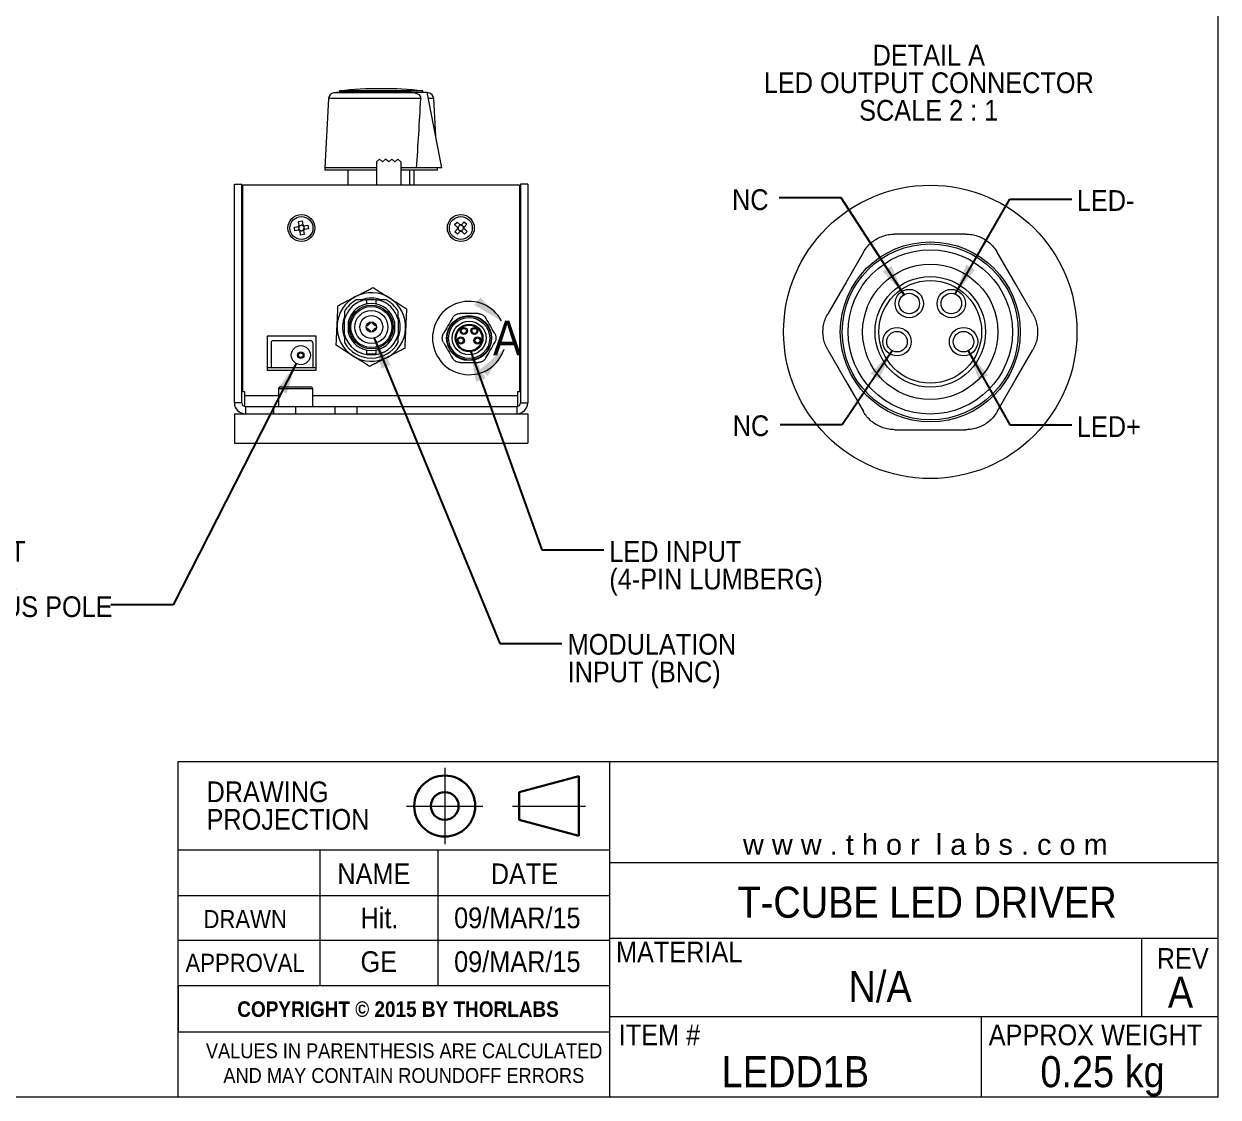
# Model space of a CAD drawing. Header units: millimetres. Extents: x 2 to 278, y 1 to 215.
# Drawn here: x 155.9 to 278, y 0.9 to 110.7 of the extents above; entities that cross this region are included whole.
import ezdxf

# ---------------------------------------------------------------- set-up
doc = ezdxf.new("R2010")
doc.units = ezdxf.units.MM
doc.header["$PDSIZE"] = -1
doc.linetypes.add('CENTERX2', pattern=[20.32, 12.7, -2.54, 2.54, -2.54])
doc.styles.add('SLDTEXTSTYLE0', font='GOTHIC.TTF', dxfattribs={"width": 0.913})
doc.styles.add('SLDTEXTSTYLE1', font='ARIAL.TTF')
doc.styles.add('SLDTEXTSTYLE2', font='GOTHICB.TTF', dxfattribs={"width": 0.913})
doc.styles.get("Standard").update_dxf_attribs({"font": 'GOTHIC.TTF'})
doc.dimstyles.new('SLDDIMSTYLE3', dxfattribs={"dimtxt": 0.18, "dimasz": 3.175, "dimexe": 0, "dimexo": 0.0625, "dimgap": 0, "dimtad": 0, "dimtih": 1, "dimtoh": 1, "dimdec": 0, "dimrnd": 1e-09, "dimzin": 0, "dimdsep": 46, "dimtxsty": 'STANDARD', "dimsah": 1, "dimcen": 0.09, "dimadec": 0, "dimazin": 0, "dimtfac": 3.175, "dimtdec": 0, "dimtofl": 0, "dimtmove": 0, "dimatfit": 3, "dimfxl": 1, "dimfrac": 2, "dimtolj": 1, "dimtzin": 0, "dimarcsym": 0})

# ---------------------------------------------------------------- blocks, each defined once
blk = doc.blocks.new('Third Angle Projection Block')
at = {"color": 7, "linetype": 'CENTERX2', "lineweight": 0}
for p, q in [((101.48, 23.81), (101.48, 14.07)), ((96.6, 18.94), (106.35, 18.94)), ((110.14, 18.94), (119.45, 18.94))]:
    blk.add_line(p, q, dxfattribs=at)
at = {"color": 7, "linetype": 'Continuous', "lineweight": 30}
for p, q in [((118.62, 22.75), (111, 20.71)), ((118.62, 15.13), (118.62, 22.75)), ((111, 20.71), (111, 17.17)), ((111, 17.17), (118.62, 15.13))]:
    blk.add_line(p, q, dxfattribs=at)
for radius in [3.9, 1.77]:
    blk.add_circle((101.48, 18.94), radius, dxfattribs=at)
at = {"color": 7, "linetype": 'Continuous', "lineweight": 0}
blk.add_point((101.48, 18.94), dxfattribs=at)
blk = doc.blocks.new('SW_NOTE_0')
at = {"color": 0, "linetype": 'Continuous', "lineweight": 0, "char_height": 1.524, "attachment_point": 2, "style": 'SLDTEXTSTYLE0'}
for s, insert in [('VALUES IN PARENTHESIS ARE CALCULATED', (19.91, 1.95)), ('AND MAY CONTAIN ROUNDOFF ERRORS', (19.88, -0.58))]:
    blk.add_mtext(s, dxfattribs=dict(at, insert=insert))
blk = doc.blocks.new('SW_NOTE_1')
at = {"color": 0, "linetype": 'Continuous', "lineweight": 0, "char_height": 2.117, "attachment_point": 1, "style": 'SLDTEXTSTYLE0'}
for s, insert in [('DRAWING', (0, 2.7)), ('PROJECTION', (0, -0.12))]:
    blk.add_mtext(s, dxfattribs=dict(at, insert=insert))
blk = doc.blocks.new('SW_NOTE_6')
at = {"color": 0, "linetype": 'Continuous', "lineweight": 0, "attachment_point": 1, "style": 'SLDTEXTSTYLE0'}
for s, insert, char_height in [('15VDC INPUT', (-25.54, 6.53), 2.1167), ('3.5mm COAX', (-25.54, 3.71), 2.117), ('CENTER PLUS POLE', (-25.54, 0.88), 2.1167)]:
    blk.add_mtext(s, dxfattribs=dict(at, insert=insert, char_height=char_height))
blk = doc.blocks.new('SW_NOTE_7')
at = {"color": 0, "linetype": 'Continuous', "lineweight": 0, "attachment_point": 1, "style": 'SLDTEXTSTYLE0'}
for s, insert, char_height in [('LED INPUT', (0.56, 0.88), 2.117), ('(4-PIN LUMBERG)', (0.56, -1.94), 2.1167)]:
    blk.add_mtext(s, dxfattribs=dict(at, insert=insert, char_height=char_height))
blk = doc.blocks.new('SW_NOTE_8')
at = {"color": 0, "linetype": 'Continuous', "lineweight": 0, "char_height": 2.1167, "attachment_point": 1, "style": 'SLDTEXTSTYLE0'}
for s, insert in [('MODULATION ', (0.59, 0.96)), ('INPUT (BNC)', (0.59, -1.86))]:
    blk.add_mtext(s, dxfattribs=dict(at, insert=insert))
blk = doc.blocks.new('SW_NOTE_9')
at = {"color": 0, "linetype": 'Continuous', "lineweight": 0, "attachment_point": 2, "style": 'SLDTEXTSTYLE0'}
for s, insert, char_height in [('DETAIL A', (5.69, 2.7), 2.117), ('LED OUTPUT CONNECTOR', (5.69, -0.12), 2.1167), ('SCALE 2 : 1', (5.68, -2.94), 2.1167)]:
    blk.add_mtext(s, dxfattribs=dict(at, insert=insert, char_height=char_height))

msp = doc.modelspace()

# ---------------------------------------------------------------- linework, layer by layer
at = {"color": 7, "linetype": 'Continuous', "lineweight": 0}
for p, q in [((277.989, 0.903), (277.989, 214.645)), ((188.152, 103.801), (188.152, 103.676)), ((196.652, 103.801), (188.152, 103.801)), ((192.403, 104.026), (192.401, 104.026)), ((196.652, 103.676), (196.652, 103.801)), ((187.023, 103.007), (186.652, 95.926)), ((196.447, 103.007), (187.023, 103.007)), ((188.152, 103.676), (187.56, 103.593)), ((195.826, 103.593), (187.56, 103.593)), ((195.352, 103.676), (188.152, 103.676)), ((195.352, 103.676), (195.832, 103.676)), ((195.834, 103.592), (195.826, 103.593)), ((195.832, 103.676), (197.093, 103.676)), ((195.834, 103.592), (195.832, 103.676)), ((198.617, 95.926), (197.093, 103.676)), ((197.244, 103.593), (197.106, 103.612)), ((197.244, 103.593), (197.11, 103.593)), ((197.781, 103.007), (197.225, 103.007)), ((197.983, 99.151), (197.781, 103.007)), ((192.24, 96.801), (191.927, 96.551)), ((191.927, 96.551), (191.927, 94.176)), ((192.552, 96.551), (192.24, 96.801)), ((192.865, 96.801), (192.552, 96.551)), ((193.177, 96.551), (192.865, 96.801)), ((193.49, 96.801), (193.177, 96.551)), ((193.802, 96.551), (193.49, 96.801)), ((194.115, 96.801), (193.802, 96.551)), ((194.427, 96.551), (194.115, 96.801)), ((194.427, 96.551), (194.427, 94.176)), ((186.652, 95.926), (186.652, 95.676)), ((191.927, 95.926), (186.652, 95.926)), ((191.927, 95.676), (186.652, 95.676)), ((189.035, 94.176), (189.035, 95.676)), ((196.018, 95.926), (194.427, 95.926)), ((198.152, 95.676), (194.427, 95.676)), ((195.342, 94.176), (195.342, 95.676)), ((195.769, 94.176), (195.769, 95.676)), ((198.617, 95.926), (196.018, 95.926)), ((198.152, 95.676), (198.152, 95.926)), ((177.402, 71.901), (177.402, 94.276)), ((177.402, 94.276), (178.152, 94.276)), ((178.152, 71.901), (178.152, 94.276)), ((178.252, 73.026), (178.252, 94.176)), ((178.252, 94.176), (206.552, 94.176)), ((206.552, 94.176), (206.552, 73.026)), ((206.652, 94.276), (206.652, 71.901)), ((207.402, 94.276), (206.652, 94.276)), ((207.402, 94.276), (207.402, 71.901)), ((183.968, 90.442), (184.334, 90.495)), ((184.028, 90.03), (183.968, 90.442)), ((184.334, 90.495), (184.394, 90.083)), ((199.915, 90.12), (200.168, 90.389)), ((200.168, 90.389), (200.472, 90.105)), ((200.611, 90.109), (200.896, 90.413)), ((200.896, 90.413), (201.166, 90.16)), ((183.533, 89.858), (183.945, 89.918)), ((183.586, 89.492), (183.533, 89.858)), ((183.998, 89.552), (183.586, 89.492)), ((183.976, 89.808), (183.96, 89.92)), ((184.013, 89.554), (183.997, 89.667)), ((184.03, 90.015), (184.143, 90.031)), ((184.22, 89.5), (184.108, 89.483)), ((184.17, 89.056), (184.11, 89.469)), ((184.284, 90.052), (184.397, 90.068)), ((184.474, 89.536), (184.361, 89.52)), ((184.476, 89.522), (184.536, 89.11)), ((184.491, 89.998), (184.508, 89.885)), ((184.506, 90), (184.918, 90.06)), ((184.528, 89.744), (184.545, 89.631)), ((184.972, 89.694), (184.559, 89.634)), ((184.918, 90.06), (184.972, 89.694)), ((200.219, 89.835), (199.915, 90.12)), ((199.938, 89.392), (200.223, 89.696)), ((200.208, 89.139), (199.938, 89.392)), ((200.493, 89.442), (200.208, 89.139)), ((200.23, 89.825), (200.307, 89.908)), ((200.316, 89.628), (200.233, 89.706)), ((200.405, 90.012), (200.483, 90.095)), ((200.503, 89.453), (200.42, 89.531)), ((200.601, 90.098), (200.684, 90.021)), ((200.7, 89.54), (200.622, 89.457)), ((200.936, 89.162), (200.632, 89.447)), ((200.788, 89.923), (200.871, 89.845)), ((200.875, 89.727), (200.797, 89.644)), ((201.166, 90.16), (200.881, 89.856)), ((200.886, 89.717), (201.189, 89.432)), ((201.189, 89.432), (200.936, 89.162)), ((252.198, 89.154), (244.914, 89.154)), ((178.252, 88.017), (178.152, 88.026)), ((184.536, 89.11), (184.17, 89.056)), ((178.252, 87.035), (178.152, 87.026)), ((190.695, 82.422), (190.907, 82.422)), ((190.907, 82.422), (190.907, 82.016)), ((191.897, 82.422), (190.907, 82.422)), ((191.897, 82.016), (191.897, 82.422)), ((191.897, 82.422), (192.109, 82.422)), ((188.659, 78.853), (188.659, 80.453)), ((189.046, 80.175), (189.046, 79.131)), ((191.056, 79.78), (190.897, 79.78)), ((190.897, 79.526), (191.056, 79.526)), ((191.275, 79.999), (191.275, 80.158)), ((191.529, 79.999), (191.529, 80.158)), ((191.907, 79.78), (191.748, 79.78)), ((191.748, 79.526), (191.907, 79.526)), ((193.758, 80.175), (193.758, 79.131)), ((194.145, 80.453), (194.145, 78.853)), ((185.752, 78.726), (180.752, 78.726)), ((180.752, 78.726), (180.752, 75.226)), ((181.402, 78.276), (185.152, 78.276)), ((185.752, 75.226), (185.752, 78.726)), ((191.275, 79.308), (191.275, 79.148)), ((191.529, 79.308), (191.529, 79.148)), ((181.152, 78.026), (181.152, 75.526)), ((185.402, 78.026), (185.402, 75.526)), ((190.907, 77.29), (190.907, 76.91)), ((191.897, 76.91), (191.897, 77.29)), ((190.907, 76.91), (191.897, 76.91)), ((180.752, 75.526), (181.152, 75.526)), ((180.752, 75.226), (185.752, 75.226)), ((181.152, 75.526), (185.402, 75.526)), ((185.402, 75.526), (185.752, 75.526)), ((181.902, 73.326), (181.902, 71.526)), ((185.402, 73.326), (181.902, 73.326)), ((182.102, 73.526), (185.202, 73.526)), ((185.402, 71.526), (185.402, 73.326)), ((178.452, 73.026), (178.252, 73.026)), ((178.452, 72.644), (178.452, 73.026)), ((178.452, 71.533), (178.452, 72.644)), ((178.452, 72.644), (181.902, 72.644)), ((185.402, 72.644), (206.352, 72.644)), ((206.552, 73.026), (206.352, 73.026)), ((206.352, 73.026), (206.352, 72.644)), ((206.352, 72.644), (206.352, 71.533)), ((178.152, 71.901), (177.402, 71.901)), ((178.527, 71.526), (178.527, 70.776)), ((178.527, 71.526), (181.402, 71.526)), ((181.402, 71.526), (181.402, 70.776)), ((181.402, 71.526), (183.652, 71.526)), ((183.652, 71.526), (183.652, 70.776)), ((183.652, 71.526), (187.652, 71.526)), ((187.652, 71.526), (187.652, 70.776)), ((187.652, 71.526), (189.902, 71.526)), ((189.902, 71.526), (189.902, 70.776)), ((189.902, 71.526), (206.277, 71.526)), ((206.277, 71.526), (206.277, 70.776)), ((206.652, 71.901), (207.402, 71.901)), ((177.402, 70.776), (177.402, 67.776)), ((177.402, 70.776), (207.402, 70.776)), ((207.402, 70.776), (207.402, 67.776)), ((244.914, 69.154), (252.198, 69.154)), ((177.402, 67.776), (207.402, 67.776)), ((277.989, 35.239), (277.989, 50.033)), ((171.633, 7.563), (171.633, 35.239)), ((171.633, 35.239), (215.743, 35.239)), ((215.743, 35.239), (215.743, 0.903)), ((215.743, 35.239), (277.989, 35.239)), ((171.633, 12.296), (171.633, 26.166)), ((171.633, 0.903), (171.633, 26.166)), ((215.743, 26.166), (171.633, 26.166)), ((186.134, 26.166), (186.134, 12.296)), ((198.215, 26.166), (198.215, 12.296)), ((215.743, 24.893), (277.989, 24.893)), ((215.743, 21.487), (171.633, 21.487)), ((215.743, 17.16), (277.989, 17.16)), ((270.168, 17.16), (270.168, 9.141)), ((215.743, 16.922), (171.633, 16.922)), ((215.743, 12.296), (171.633, 12.296)), ((171.633, 12.296), (171.633, 7.563)), ((215.743, 9.141), (277.989, 9.141)), ((253.749, 9.141), (253.749, 0.903)), ((171.633, 7.563), (215.743, 7.563)), ((277.989, 0.903), (1.579, 0.903))]:
    msp.add_line(p, q, dxfattribs=at)
at = {"color": 7, "linetype": 'Continuous', "lineweight": 0, "flags": 128}
for points in [[(241.717, 87.308), (239.904, 84.168), (238.075, 81)], [(259.038, 81), (257.224, 84.14), (255.395, 87.308)], [(238.075, 77.308), (239.888, 74.168), (241.717, 71)], [(255.395, 71), (257.209, 74.14), (259.038, 77.308)]]:
    msp.add_lwpolyline(points, dxfattribs=at)
at = {"color": 7, "linetype": 'Continuous', "lineweight": 0}
for centre, radius in [((248.556, 79.154), 15), ((184.252, 89.776), 1.375), ((184.252, 89.776), 1.175), ((200.552, 89.776), 1.375), ((200.552, 89.776), 1.175), ((248.556, 79.154), 9.2), ((248.556, 79.154), 9), ((248.556, 79.154), 8.4), ((248.556, 79.154), 6.917), ((248.556, 79.154), 5.65), ((248.556, 79.154), 5.25), ((246.406, 82.054), 1.45), ((246.406, 82.054), 1.05), ((250.706, 82.054), 1.45), ((250.706, 82.054), 1.05), ((191.402, 79.653), 2.229), ((191.402, 79.653), 2.095), ((191.402, 79.653), 1.689), ((191.402, 79.653), 1.168), ((201.402, 78.526), 2.3), ((201.402, 78.526), 2.25), ((201.402, 78.526), 2.1), ((191.402, 79.653), 0.521), ((201.402, 78.526), 1.729), ((201.402, 78.526), 1.413), ((201.402, 78.526), 1.313), ((200.865, 79.251), 0.363), ((200.865, 79.251), 0.263), ((201.94, 79.251), 0.362), ((201.94, 79.251), 0.263), ((245.156, 78.154), 1.45), ((251.956, 78.154), 1.45), ((200.552, 78.276), 0.362), ((200.552, 78.276), 0.263), ((202.252, 78.276), 0.362), ((202.252, 78.276), 0.262), ((245.156, 78.154), 1.05), ((251.956, 78.154), 1.05), ((184.188, 76.776), 0.975), ((184.188, 76.776), 0.325), ((184.188, 76.776), 0.225)]:
    msp.add_circle(centre, radius, dxfattribs=at)
for centre, radius, start, end in [((192.401, 63.788), 40.238, 90, 96.06196), ((192.403, 63.788), 40.238, 83.93804, 90), ((187.647, 102.974), 0.625, 98, 177), ((197.157, 102.974), 0.625, 3, 82), ((178.276, 90.701), 0.3, 245.5302, 265.36084), ((206.528, 90.701), 0.3, 274.63916, 294.4698), ((178.276, 88.851), 0.3, 94.63916, 114.4698), ((184.252, 89.776), 0.338, 131.41104, 155.1497), ((184.252, 89.776), 0.278, 173.4401, 203.12064), ((184.252, 89.776), 0.278, 146.56216, 173.4401), ((184.252, 89.776), 0.278, 203.12064, 229.99858), ((184.252, 89.776), 0.338, 221.41104, 245.1497), ((184.252, 89.776), 0.278, 139.99858, 146.56216), ((184.252, 89.776), 0.278, 113.12064, 139.99858), ((184.252, 89.776), 0.278, 229.99858, 236.56216), ((184.252, 89.776), 0.278, 236.56216, 263.4401), ((184.252, 89.776), 0.278, 83.4401, 113.12064), ((184.252, 89.776), 0.278, 263.4401, 293.12064), ((184.252, 89.776), 0.278, 56.56216, 83.4401), ((184.252, 89.776), 0.278, 293.12064, 319.99858), ((184.252, 89.776), 0.338, 41.41104, 65.1497), ((184.252, 89.776), 0.278, 49.99858, 56.56216), ((184.252, 89.776), 0.278, 23.12064, 49.99858), ((184.252, 89.776), 0.278, 319.99858, 326.56216), ((184.252, 89.776), 0.338, 311.41104, 335.1497), ((184.252, 89.776), 0.278, 326.56216, 353.4401), ((184.252, 89.776), 0.278, 353.4401, 23.12064), ((200.552, 89.776), 0.338, 169.97673, 193.71539), ((200.552, 89.776), 0.278, 151.68633, 178.56427), ((200.552, 89.776), 0.278, 178.56427, 185.12785), ((200.552, 89.776), 0.278, 185.12785, 212.00579), ((200.552, 89.776), 0.278, 122.00579, 151.68633), ((200.552, 89.776), 0.278, 212.00579, 241.68633), ((200.552, 89.776), 0.278, 95.12785, 122.00579), ((200.552, 89.776), 0.278, 241.68633, 268.56427), ((200.552, 89.776), 0.338, 79.97673, 103.71539), ((200.552, 89.776), 0.338, 259.97673, 283.71539), ((200.552, 89.776), 0.278, 88.56427, 95.12785), ((200.552, 89.776), 0.278, 268.56427, 275.12785), ((200.552, 89.776), 0.278, 61.68633, 88.56427), ((200.552, 89.776), 0.278, 275.12785, 302.00579), ((200.552, 89.776), 0.278, 32.00579, 61.68633), ((200.552, 89.776), 0.278, 302.00579, 331.68633), ((200.552, 89.776), 0.278, 5.12785, 32.00579), ((200.552, 89.776), 0.278, 331.68633, 358.56427), ((200.552, 89.776), 0.278, 358.56427, 5.12785), ((200.552, 89.776), 0.338, 349.97673, 13.71539), ((206.528, 88.851), 0.3, 65.5302, 85.36084), ((191.402, 79.653), 3.507, 57.35684, 117.35684), ((191.402, 79.653), 3.507, 117.35684, 177.35684), ((191.402, 79.653), 2.858, 104.32939, 163.7398), ((191.402, 79.653), 3.175, 119.30811, 149.76871), ((191.402, 79.653), 2.413, 12.49476, 167.50524), ((191.402, 79.653), 2.95, 70.24817, 110.19744), ((191.402, 79.653), 2.858, 16.2602, 75.67061), ((191.402, 79.653), 3.175, 30.23129, 60.69189), ((191.402, 79.653), 3.507, 357.35684, 57.35684), ((201.402, 78.526), 3.75, 28.03482, 342.26646), ((191.402, 79.653), 2.95, 158.9224, 177.35684), ((191.402, 79.653), 2.95, 339.03054, 20.96922), ((191.402, 79.653), 3.507, 177.35684, 237.35684), ((191.402, 79.653), 2.95, 177.35684, 201.10182), ((191.402, 79.653), 0.368, 110.17127, 159.82873), ((191.402, 79.653), 0.368, 200.17127, 249.82873), ((191.402, 79.653), 0.368, 20.17127, 69.82873), ((191.402, 79.653), 0.368, 290.17127, 339.82873), ((191.402, 79.653), 3.507, 297.35684, 357.35684), ((181.402, 78.026), 0.25, 90, 180), ((185.152, 78.026), 0.25, 0, 90), ((191.402, 79.653), 2.858, 196.2602, 343.7398), ((191.402, 79.653), 2.413, 192.49476, 347.50524), ((191.402, 79.653), 3.175, 210.23129, 329.76871), ((191.402, 79.653), 3.507, 237.35684, 297.35684), ((182.102, 73.326), 0.2, 90, 180), ((185.202, 73.326), 0.2, 0, 90), ((178.527, 71.901), 1.125, 180, 270), ((178.527, 71.901), 0.375, 180, 270), ((206.277, 71.901), 0.375, 270, 0), ((206.277, 71.901), 1.125, 270, 0)]:
    msp.add_arc(centre, radius, start, end, dxfattribs=at)
for centre, major_axis, ratio, start_param, end_param in [((192.287, 113.475), (0.3, 36.003), 0.1232667, 4.2042814, 4.4184029), ((184.218, 89.771), (0.243, 0.035), 0.9901159, 2.8438465, 3.4393388), ((184.247, 89.81), (-0.035, 0.243), 0.9901159, 5.9854392, 6.5809314), ((184.257, 89.742), (-0.035, 0.243), 0.9901159, 2.8438465, 3.4393388), ((184.286, 89.781), (0.243, 0.035), 0.9901159, 5.9854392, 6.5809314), ((200.527, 89.799), (0.179, -0.168), 0.9901159, 2.8438465, 3.4393388), ((200.529, 89.751), (0.168, 0.179), 0.9901159, 2.8438465, 3.4393388), ((200.576, 89.801), (0.168, 0.179), 0.9901159, 5.9854392, 6.5809314), ((200.577, 89.752), (0.179, -0.168), 0.9901159, 5.9854392, 6.5809314)]:
    msp.add_ellipse(centre, major_axis=major_axis, ratio=ratio, start_param=start_param, end_param=end_param, dxfattribs=at)
for points, knots in [([(195.826, 103.593), (195.748, 103.607), (195.591, 103.635), (195.431, 103.662), (195.352, 103.676)], [0, 0, 0, 0, 0.4999637, 1, 1, 1, 1]), ([(195.834, 103.592), (195.884, 103.584), (195.985, 103.567), (196.147, 103.504), (196.307, 103.392), (196.422, 103.222), (196.45, 103.083), (196.448, 103.015), (196.447, 103.007)], [0, 0, 0, 0, 0.1617111, 0.3281992, 0.5539078, 0.7812027, 0.9745309, 1, 1, 1, 1]), ([(184.02, 89.929), (184.016, 89.928), (183.993, 89.925), (183.968, 89.921), (183.948, 89.918), (183.945, 89.918)], [0, 0, 0, 0, 0.1614483, 0.8737999, 1, 1, 1, 1]), ([(183.998, 89.552), (184.001, 89.552), (184.021, 89.555), (184.046, 89.559), (184.069, 89.562), (184.073, 89.563)], [0, 0, 0, 0, 0.1262, 0.8385518, 1, 1, 1, 1]), ([(184.028, 90.03), (184.029, 90.027), (184.032, 90.007), (184.035, 89.982), (184.039, 89.959), (184.039, 89.954)], [0, 0, 0, 0, 0.1262, 0.8385517, 1, 1, 1, 1]), ([(184.099, 89.544), (184.1, 89.54), (184.103, 89.516), (184.107, 89.492), (184.11, 89.472), (184.11, 89.469)], [0, 0, 0, 0, 0.1614482, 0.8738, 1, 1, 1, 1]), ([(184.405, 90.008), (184.405, 90.012), (184.401, 90.035), (184.398, 90.06), (184.395, 90.08), (184.394, 90.083)], [0, 0, 0, 0, 0.1614483, 0.8738, 1, 1, 1, 1]), ([(184.506, 90), (184.503, 89.999), (184.483, 89.996), (184.458, 89.993), (184.435, 89.989), (184.431, 89.989)], [0, 0, 0, 0, 0.1262001, 0.8385518, 1, 1, 1, 1]), ([(184.476, 89.522), (184.476, 89.525), (184.473, 89.545), (184.469, 89.57), (184.466, 89.593), (184.465, 89.597)], [0, 0, 0, 0, 0.1262, 0.8385518, 1, 1, 1, 1]), ([(184.484, 89.623), (184.488, 89.623), (184.512, 89.627), (184.536, 89.63), (184.556, 89.633), (184.559, 89.634)], [0, 0, 0, 0, 0.1614483, 0.8738, 1, 1, 1, 1]), ([(200.219, 89.835), (200.221, 89.833), (200.236, 89.819), (200.254, 89.802), (200.271, 89.786), (200.274, 89.783)], [0, 0, 0, 0, 0.1262001, 0.8385518, 1, 1, 1, 1]), ([(200.275, 89.751), (200.272, 89.748), (200.256, 89.731), (200.239, 89.713), (200.225, 89.698), (200.223, 89.696)], [0, 0, 0, 0, 0.1614483, 0.8737999, 1, 1, 1, 1]), ([(200.527, 90.053), (200.524, 90.056), (200.507, 90.072), (200.489, 90.089), (200.474, 90.103), (200.472, 90.105)], [0, 0, 0, 0, 0.1614482, 0.8737999, 1, 1, 1, 1]), ([(200.493, 89.442), (200.495, 89.445), (200.509, 89.459), (200.526, 89.478), (200.542, 89.495), (200.545, 89.498)], [0, 0, 0, 0, 0.1262, 0.8385517, 1, 1, 1, 1]), ([(200.611, 90.109), (200.609, 90.107), (200.595, 90.092), (200.578, 90.074), (200.562, 90.057), (200.559, 90.054)], [0, 0, 0, 0, 0.1262001, 0.8385518, 1, 1, 1, 1]), ([(200.577, 89.499), (200.58, 89.496), (200.597, 89.48), (200.615, 89.463), (200.63, 89.449), (200.632, 89.447)], [0, 0, 0, 0, 0.16144828, 0.87379996, 1, 1, 1, 1]), ([(200.829, 89.801), (200.832, 89.804), (200.848, 89.821), (200.865, 89.839), (200.879, 89.854), (200.881, 89.856)], [0, 0, 0, 0, 0.1614483, 0.8738, 1, 1, 1, 1]), ([(200.886, 89.717), (200.883, 89.719), (200.869, 89.733), (200.85, 89.75), (200.833, 89.766), (200.83, 89.769)], [0, 0, 0, 0, 0.1262001, 0.8385517, 1, 1, 1, 1]), ([(241.717, 87.308), (241.828, 87.48), (242.05, 87.824), (242.485, 88.263), (242.982, 88.627), (243.533, 88.905), (244.121, 89.084), (244.588, 89.149), (244.853, 89.153), (244.914, 89.154)], [0, 0, 0, 0, 0.15864, 0.3175614, 0.4766788, 0.6358163, 0.7943101, 0.9525621, 1, 1, 1, 1]), ([(252.198, 89.154), (252.403, 89.144), (252.812, 89.124), (253.41, 88.967), (253.973, 88.718), (254.489, 88.38), (254.938, 87.96), (255.228, 87.588), (255.364, 87.36), (255.395, 87.308)], [0, 0, 0, 0, 0.1586404, 0.3175617, 0.4766787, 0.6358164, 0.7943102, 0.9525615, 1, 1, 1, 1]), ([(189.79, 82.768), (189.83, 82.789), (190.01, 82.882), (190.331, 83.048), (190.753, 83.266), (191.173, 83.484), (191.45, 83.627), (191.589, 83.699)], [0, 0, 0, 0, 0.0648841, 0.2966776, 0.5285039, 0.764231, 1, 1, 1, 1]), ([(191.589, 83.699), (191.727, 83.61), (192.004, 83.433), (192.427, 83.162), (192.858, 82.886), (193.149, 82.7), (193.294, 82.607)], [0, 0, 0, 0, 0.2478888, 0.4957258, 0.7478831, 1, 1, 1, 1]), ([(187.899, 79.815), (187.91, 80.068), (187.934, 80.576), (187.965, 81.251), (187.984, 81.668), (187.992, 81.838)], [0, 0, 0, 0, 0.369361, 0.7433376, 1, 1, 1, 1]), ([(187.992, 81.838), (188.138, 81.913), (188.429, 82.064), (188.876, 82.295), (189.331, 82.53), (189.637, 82.689), (189.79, 82.768)], [0, 0, 0, 0, 0.2478889, 0.4957259, 0.7478831, 1, 1, 1, 1]), ([(190.695, 82.422), (190.55, 82.422), (190.26, 82.422), (189.986, 82.422), (189.848, 82.422)], [0, 0, 0, 0, 0.4969153, 1, 1, 1, 1]), ([(192.956, 82.422), (192.82, 82.422), (192.546, 82.422), (192.256, 82.422), (192.109, 82.422)], [0, 0, 0, 0, 0.497439, 1, 1, 1, 1]), ([(193.294, 82.607), (193.331, 82.583), (193.502, 82.473), (193.807, 82.278), (194.207, 82.022), (194.605, 81.767), (194.868, 81.599), (194.999, 81.514)], [0, 0, 0, 0, 0.0648842, 0.2966775, 0.5285038, 0.7642308, 1, 1, 1, 1]), ([(188.659, 81.252), (188.659, 81.123), (188.659, 80.865), (188.659, 80.591), (188.659, 80.453)], [0, 0, 0, 0, 0.4978796, 1, 1, 1, 1]), ([(194.145, 80.453), (194.145, 80.59), (194.145, 80.863), (194.145, 81.122), (194.145, 81.252)], [0, 0, 0, 0, 0.4974532, 1, 1, 1, 1]), ([(194.999, 81.514), (194.991, 81.345), (194.972, 80.93), (194.941, 80.255), (194.918, 79.747), (194.906, 79.492)], [0, 0, 0, 0, 0.2566624, 0.6262651, 1, 1, 1, 1]), ([(199.692, 80.564), (199.72, 80.607), (199.776, 80.693), (199.884, 80.803), (200.009, 80.894), (200.146, 80.963), (200.294, 81.008), (200.41, 81.025), (200.476, 81.026), (200.492, 81.026)], [0, 0, 0, 0, 0.1588953, 0.3177849, 0.4767113, 0.6356372, 0.7940386, 0.9524468, 1, 1, 1, 1]), ([(202.313, 81.026), (202.011, 81.026), (201.404, 81.026), (200.796, 81.026), (200.492, 81.026)], [0, 0, 0, 0, 0.4978377, 1, 1, 1, 1]), ([(202.313, 81.026), (202.364, 81.023), (202.466, 81.018), (202.615, 80.979), (202.756, 80.917), (202.885, 80.832), (202.998, 80.727), (203.07, 80.634), (203.104, 80.577), (203.112, 80.564)], [0, 0, 0, 0, 0.1588957, 0.3177853, 0.4767111, 0.6356372, 0.7940388, 0.9524458, 1, 1, 1, 1]), ([(238.075, 77.308), (237.982, 77.487), (237.795, 77.851), (237.633, 78.445), (237.564, 79.06), (237.6, 79.673), (237.738, 80.276), (237.915, 80.713), (238.045, 80.946), (238.075, 81)], [0, 0, 0, 0, 0.1563774, 0.3175621, 0.4743897, 0.6358177, 0.7920645, 0.9525639, 1, 1, 1, 1]), ([(259.038, 81), (259.13, 80.821), (259.318, 80.456), (259.48, 79.863), (259.548, 79.248), (259.513, 78.635), (259.375, 78.032), (259.197, 77.595), (259.067, 77.361), (259.038, 77.308)], [0, 0, 0, 0, 0.1563774, 0.3175622, 0.4743902, 0.6358177, 0.7920645, 0.9525637, 1, 1, 1, 1]), ([(187.805, 77.792), (187.816, 78.035), (187.839, 78.524), (187.87, 79.203), (187.89, 79.635), (187.899, 79.815)], [0, 0, 0, 0, 0.367144, 0.7372214, 1, 1, 1, 1]), ([(194.906, 79.492), (194.898, 79.312), (194.878, 78.881), (194.846, 78.203), (194.824, 77.714), (194.812, 77.469)], [0, 0, 0, 0, 0.2627783, 0.629655, 1, 1, 1, 1]), ([(199.692, 80.564), (199.541, 80.303), (199.238, 79.777), (198.934, 79.251), (198.782, 78.987)], [0, 0, 0, 0, 0.49783735, 1, 1, 1, 1]), ([(204.023, 78.987), (203.871, 79.249), (203.568, 79.775), (203.264, 80.3), (203.112, 80.564)], [0, 0, 0, 0, 0.49783716, 1, 1, 1, 1]), ([(188.659, 78.853), (188.659, 78.717), (188.659, 78.443), (188.659, 78.185), (188.659, 78.055)], [0, 0, 0, 0, 0.4974527, 1, 1, 1, 1]), ([(194.145, 78.055), (194.145, 78.183), (194.145, 78.442), (194.145, 78.716), (194.145, 78.853)], [0, 0, 0, 0, 0.4978791, 1, 1, 1, 1]), ([(198.782, 78.064), (198.758, 78.11), (198.712, 78.201), (198.671, 78.35), (198.654, 78.503), (198.663, 78.657), (198.698, 78.807), (198.742, 78.916), (198.774, 78.974), (198.782, 78.987)], [0, 0, 0, 0, 0.1588957, 0.3177848, 0.4767113, 0.6356371, 0.7940388, 0.952446, 1, 1, 1, 1]), ([(204.023, 78.987), (204.046, 78.942), (204.093, 78.851), (204.133, 78.702), (204.15, 78.548), (204.141, 78.394), (204.106, 78.245), (204.062, 78.135), (204.03, 78.078), (204.023, 78.064)], [0, 0, 0, 0, 0.158896, 0.3177853, 0.4767112, 0.6356369, 0.7940384, 0.9524462, 1, 1, 1, 1]), ([(189.51, 76.7), (189.473, 76.724), (189.302, 76.833), (188.998, 77.028), (188.598, 77.284), (188.199, 77.54), (187.937, 77.708), (187.805, 77.792)], [0, 0, 0, 0, 0.0648841, 0.2966776, 0.5285038, 0.7642309, 1, 1, 1, 1]), ([(194.812, 77.469), (194.667, 77.393), (194.375, 77.242), (193.928, 77.011), (193.474, 76.776), (193.167, 76.617), (193.014, 76.538)], [0, 0, 0, 0, 0.2478887, 0.4957258, 0.747883, 1, 1, 1, 1]), ([(198.782, 78.064), (198.933, 77.803), (199.236, 77.277), (199.54, 76.751), (199.692, 76.487)], [0, 0, 0, 0, 0.4978373, 1, 1, 1, 1]), ([(203.112, 76.487), (203.263, 76.749), (203.567, 77.275), (203.87, 77.8), (204.023, 78.064)], [0, 0, 0, 0, 0.4978375, 1, 1, 1, 1]), ([(191.215, 75.608), (191.077, 75.696), (190.801, 75.873), (190.377, 76.145), (189.946, 76.421), (189.656, 76.607), (189.51, 76.7)], [0, 0, 0, 0, 0.2478888, 0.4957258, 0.7478831, 1, 1, 1, 1]), ([(193.014, 76.538), (192.975, 76.518), (192.794, 76.424), (192.473, 76.258), (192.051, 76.04), (191.631, 75.823), (191.354, 75.679), (191.215, 75.608)], [0, 0, 0, 0, 0.0648841, 0.2966774, 0.5285038, 0.7642308, 1, 1, 1, 1]), ([(200.492, 76.026), (200.441, 76.028), (200.338, 76.033), (200.189, 76.073), (200.048, 76.135), (199.919, 76.219), (199.807, 76.324), (199.734, 76.417), (199.7, 76.474), (199.692, 76.487)], [0, 0, 0, 0, 0.1588957, 0.3177848, 0.4767114, 0.6356367, 0.794039, 0.9524464, 1, 1, 1, 1]), ([(200.492, 76.026), (200.794, 76.026), (201.401, 76.026), (202.008, 76.026), (202.313, 76.026)], [0, 0, 0, 0, 0.4978372, 1, 1, 1, 1]), ([(203.112, 76.487), (203.084, 76.444), (203.029, 76.358), (202.92, 76.248), (202.796, 76.157), (202.658, 76.088), (202.511, 76.043), (202.394, 76.027), (202.328, 76.026), (202.313, 76.026)], [0, 0, 0, 0, 0.1588956, 0.3177853, 0.4767114, 0.6356375, 0.7940395, 0.9524467, 1, 1, 1, 1]), ([(244.914, 69.154), (244.71, 69.164), (244.301, 69.184), (243.703, 69.341), (243.139, 69.59), (242.623, 69.928), (242.174, 70.348), (241.884, 70.72), (241.748, 70.947), (241.717, 71)], [0, 0, 0, 0, 0.1586405, 0.3175612, 0.476679, 0.6358159, 0.7943105, 0.9525622, 1, 1, 1, 1]), ([(255.395, 71), (255.285, 70.828), (255.063, 70.484), (254.628, 70.044), (254.13, 69.68), (253.579, 69.403), (252.991, 69.224), (252.524, 69.159), (252.259, 69.155), (252.198, 69.154)], [0, 0, 0, 0, 0.1586403, 0.3175618, 0.4766789, 0.6358165, 0.794311, 0.9525621, 1, 1, 1, 1])]:
    msp.add_open_spline(points, degree=3, knots=knots, dxfattribs=at)
for points in [[(204.712, 80.288), (202.565, 82.682), (201.926, 81.893)], [(204.974, 77.384), (202.519, 75.307), (203.29, 74.645)]]:
    msp.add_solid(points, dxfattribs=at)

# ---------------------------------------------------------------- block references
for name, p in [('SW_NOTE_9', (242.714, 105.81)), ('SW_NOTE_6', (164.774, 51.232)), ('SW_NOTE_7', (215.177, 56.876)), ('SW_NOTE_8', (210.886, 47.305)), ('SW_NOTE_1', (174.548, 30.484)), ('SW_NOTE_0', (174.843, 4.456))]:
    msp.add_blockref(name, p, dxfattribs=at)
at = {"color": 7, "linetype": 'Continuous', "xscale": 0.8, "yscale": 0.8, "zscale": 0.8}
msp.add_blockref('Third Angle Projection Block', (117.726, 15.516), dxfattribs=at)

# ---------------------------------------------------------------- texts
at = {"color": 7, "linetype": 'Continuous', "lineweight": 0}
for s, insert, char_height, attachment_point, style in [('NC', (228.286, 93.738), 2.1167, 1, 'SLDTEXTSTYLE0'), ('LED-', (263.543, 93.649), 2.1167, 1, 'SLDTEXTSTYLE0'), ('A', (203.848, 80.288), 3.528, 1, 'SLDTEXTSTYLE0'), ('NC', (228.357, 70.615), 2.1167, 1, 'SLDTEXTSTYLE0'), ('LED+', (263.549, 70.532), 2.1167, 1, 'SLDTEXTSTYLE0'), ('w w w . t h o r  l a b s . c o m', (229.403, 27.796), 2.11667, 1, 'SLDTEXTSTYLE1'), ('NAME', (187.927, 24.797), 2.1167, 1, 'SLDTEXTSTYLE0'), ('DATE', (203.615, 24.797), 2.1167, 1, 'SLDTEXTSTYLE0'), ('T-CUBE LED DRIVER', (248.235, 22.421), 3.175, 2, 'SLDTEXTSTYLE0'), ('DRAWN', (174.231, 20.033), 1.8521, 1, 'SLDTEXTSTYLE0'), ('Hit.', (190.296, 20.293), 2.1167, 1, 'SLDTEXTSTYLE0'), ('09/MAR/15', (199.866, 20.293), 2.1167, 1, 'SLDTEXTSTYLE0'), ('09/MAR/15', (199.866, 15.817), 2.1167, 1, 'SLDTEXTSTYLE0'), ('MATERIAL', (216.42, 16.8), 2.1167, 1, 'SLDTEXTSTYLE0'), ('REV', (271.716, 16.142), 2.1167, 1, 'SLDTEXTSTYLE0'), ('APPROVAL', (172.396, 15.557), 1.8521, 1, 'SLDTEXTSTYLE0'), ('GE', (190.296, 15.817), 2.1167, 1, 'SLDTEXTSTYLE0'), ('N/A', (243.427, 13.788), 3.175, 2, 'SLDTEXTSTYLE0'), ('A', (274.146, 13.219), 3.175, 2, 'SLDTEXTSTYLE0'), ('COPYRIGHT © 2015 BY THORLABS ', (177.693, 10.696), 1.5875, 1, 'SLDTEXTSTYLE2'), ('ITEM #', (216.7, 8.325), 2.1167, 1, 'SLDTEXTSTYLE0'), ('APPROX WEIGHT', (254.532, 8.325), 2.11667, 1, 'SLDTEXTSTYLE0'), ('LEDD1B', (234.765, 5.093), 3.175, 2, 'SLDTEXTSTYLE0'), ('0.25 kg', (266.168, 5.093), 3.175, 2, 'SLDTEXTSTYLE0')]:
    msp.add_mtext(s, dxfattribs=dict(at, insert=insert, char_height=char_height, attachment_point=attachment_point, style=style))

# ---------------------------------------------------------------- leaders
for points in [[(245.87, 82.957), (239.45, 92.85), (233.1, 92.85)], [(251.105, 83.025), (256.681, 92.74), (263.031, 92.74)], [(191.707, 78.525), (204.536, 47.305), (210.886, 47.305)], [(201.524, 77.219), (208.827, 56.876), (215.177, 56.876)], [(244.653, 77.233), (239.56, 69.638), (233.21, 69.638)], [(252.443, 77.223), (256.681, 69.638), (263.031, 69.638)], [(183.718, 75.922), (171.124, 51.232), (164.774, 51.232)]]:
    msp.add_leader(points, dimstyle='SLDDIMSTYLE3', dxfattribs=at)

doc.saveas('drawing.dxf')
